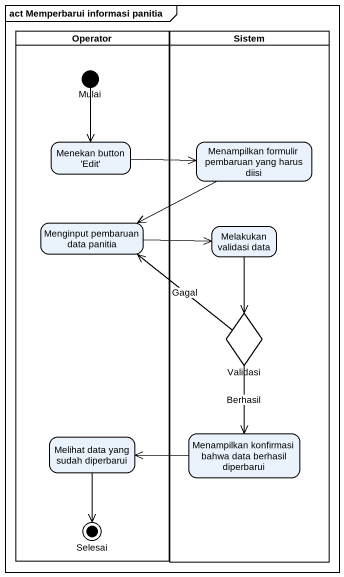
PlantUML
@startuml
mainframe act Memperbarui informasi panitia
hide empty description
state Operator <<partition>> {
  state Mulai <<start>>
  state "Menekan button 'Edit'" as Menekan_button_Edit
  state "Menginput pembaruan data panitia" as Menginput_pembaruan_data
  state "Melihat data yang sudah diperbarui" as Melihat_data_yang_sudah
  state Selesai <<end>>
}
state Sistem <<partition>> {
  state "Menampilkan formulir pembaruan yang harus diisi" as Menampilkan_formulir
  state "Melakukan validasi data" as Melakukan_validasi_data
  state Validasi <<choice>>
  state "Menampilkan konfirmasi bahwa data berhasil diperbarui" as Menampilkan_konfirmasi
}
Mulai --> Menekan_button_Edit
Menekan_button_Edit -right-> Menampilkan_formulir
Menampilkan_formulir -left-> Menginput_pembaruan_data
Menginput_pembaruan_data -right-> Melakukan_validasi_data
Melakukan_validasi_data --> Validasi
Validasi -up-> Menginput_pembaruan_data : Gagal
Validasi --> Menampilkan_konfirmasi : Berhasil
Melihat_data_yang_sudah --> Selesai
Menampilkan_konfirmasi -left-> Melihat_data_yang_sudah
@enduml
